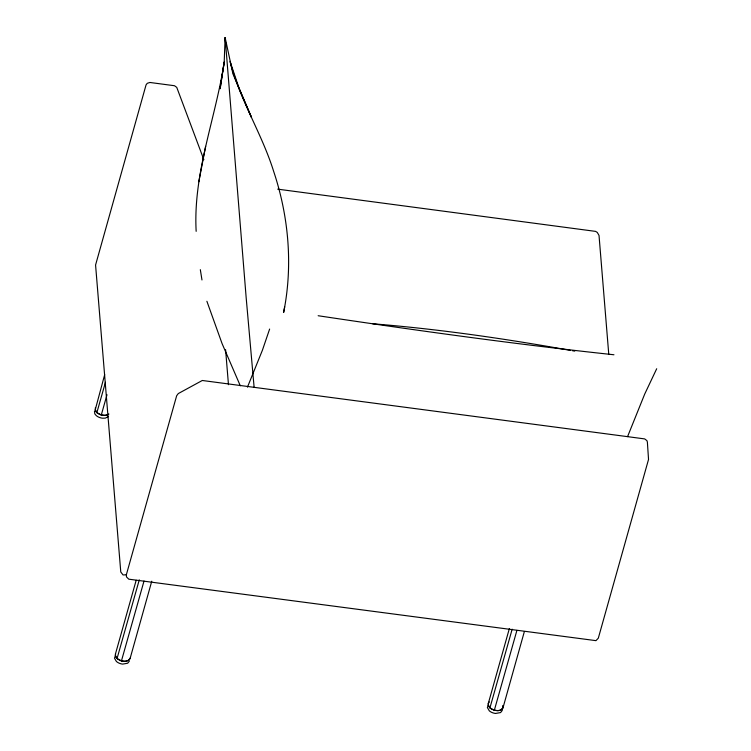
<?xml version="1.0" encoding="UTF-8"?>
<svg xmlns="http://www.w3.org/2000/svg" width="751" height="751" viewBox="0 0 751 751"><rect width="100%" height="100%" fill="white"/><g stroke="black" fill="none" stroke-linecap="round" stroke-linejoin="round"><path stroke-width="1.13" d="M488.413 703.03C487.239 707.977 493.585 710.587 497.594 710.634A7.679 4.769 15.7 0 0 503.001 707.799L503.01 705.996M509.375 628.521L488.319 703.396L488.253 705.208L489.924 707.893C493.379 710.615 500.917 712.558 503.104 707.386L502.907 705.583M94.448 410.985L94.814 413.904L96.241 415.575A7.67 4.769 15.7 0 0 102.511 418.194L105.309 418.138L108.519 416.458M224.267 61.882C215.678 118.433 192.951 173.387 196.161 231.336M283.662 312.303C293.078 265.422 288.713 216.391 273.589 171.172C261.949 133.866 240.085 100.23 230.285 62.455M224.089 63L220.127 88.749L224.23 61.469L225.122 37.55L232.932 73.861L251.407 117.231L239.137 88.458L230.022 61.319M95.358 407.784C94.316 414.111 103.854 417.04 108.519 414.308M115.532 653.68C114.236 660.683 127.398 664.438 130.223 658.036M283.615 312.51L284.667 306.812M205.614 146.342L198.818 181.77M104.689 374.618L95.199 409.952L96.87 412.637L101.291 414.965L104.539 415.378A7.679 4.769 15.7 0 0 108.904 414.036M136.175 580.288L115.429 654.046L115.363 655.858L117.043 658.543L121.455 660.871L124.713 661.284A7.679 4.769 15.7 0 0 130.111 658.449L151.758 581.218M503.001 707.799L524.329 631.685M96.87 412.637L105.45 382.287M101.291 414.965L107.008 394.726M117.043 658.543L139.282 579.847M121.455 660.871L144.014 581.039M489.924 707.893L512.163 629.197M494.346 710.221L516.904 630.399M269.628 329.051L262.399 350.257L247.464 387.131M627.564 436.631L644.724 394.04L656.693 368.741M129.379 661.077L127.689 663.227L122.676 664.1A7.67 4.769 15.7 0 1 116.405 661.481L114.481 658.186L115.438 655.623M488.319 704.973L487.361 707.536L489.295 710.831A7.67 4.769 15.7 0 0 495.566 713.45L500.57 712.577L502.259 710.427L502.156 708.644M488.319 703.396L489.286 701.932M126.215 574.825L123.051 574.947L120.77 571.962L95.574 265.009L146.06 84.891L147.262 83.305L149.909 82.469L174.495 85.727L176.748 87.369L203.85 159.691M372.637 323.765C438.931 329.098 504.756 338.607 570.187 350.351M613.952 354.763C515.055 344.211 416.514 330.468 318.152 315.73M277.701 189.149L595.59 231.383L597.28 232.434L599.026 235.448L608.77 354.312M572.469 350.736L574.75 351.121M240.301 385.789L222.071 343.573L206.891 301.273M200.329 269.665L201.972 279.963M254.129 387.45L246.168 297.696L225.122 37.55L225.582 43.351M225.591 349.694L228.473 384.7M126.403 574.562L126.478 576.909L128.806 579.181L595.965 640.65L598.312 638.181L648.535 459.434L647.371 442.02L646.902 440.621L644.687 438.913L202.291 380.485L178.287 393.571L176.654 395.758L126.403 574.562"/></g></svg>
